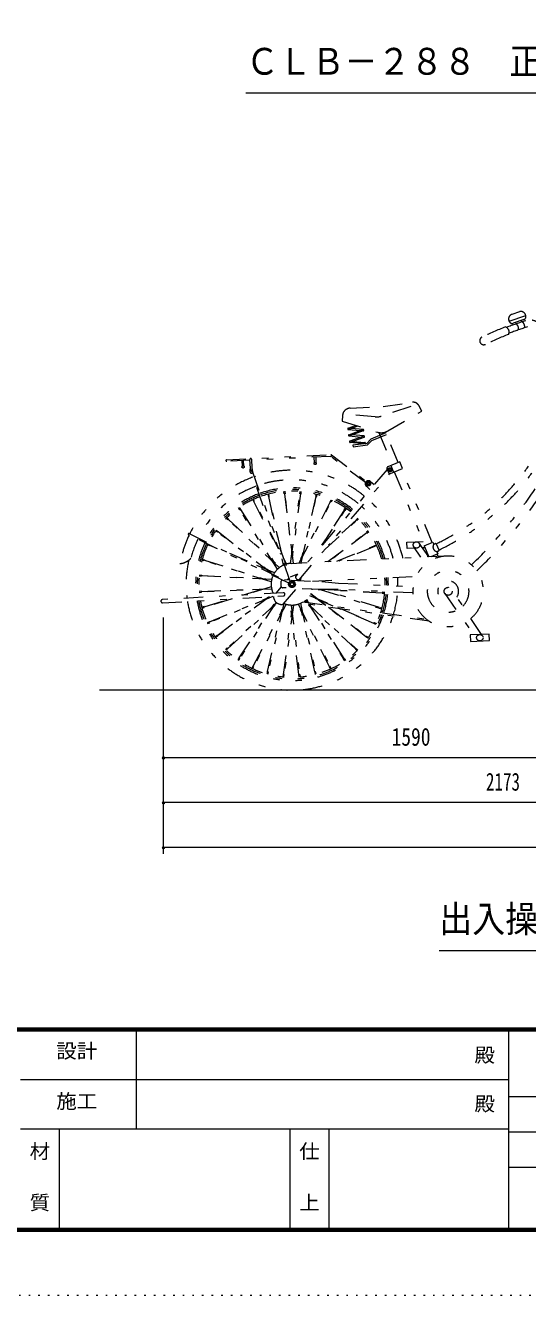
# Model space of a CAD drawing. Units: millimetres, scale not verified. Extents: x -5940 to 5940, y -6448 to 6448.
# Drawn here: x 1575 to 3140, y -6448 to -2489 of the extents above; entities that cross this region are included whole.
import ezdxf
from ezdxf.enums import TextEntityAlignment as Align

# ---------------------------------------------------------------- set-up
doc = ezdxf.new("R2010")
doc.units = ezdxf.units.MM
doc.header["$LTSCALE"] = 10
doc.linetypes.add('USER4', pattern=[25, 6, -5, 2, -5, 2, -5])
doc.linetypes.add('USER5', pattern=[3, 0.5, -2.5])
for name, color, linetype, lineweight in [('0-2_2-0BOLD', 7, 'Continuous', 18), ('0-5_2-5DIM', 3, 'Continuous', 18), ('0-6_2-6HATCH', 2, 'USER4', 18), ('0-7_F-F', 5, 'Continuous', 18), ('0-8_F-E_J_ADD', 5, 'USER5', 18)]:
    doc.layers.add(name, color=color, linetype=linetype, lineweight=lineweight)
doc.styles.add('ＭＳ ゴシック', font='')
doc.styles.get('ＭＳ ゴシック').set_extended_font_data('MS Gothic')

msp = doc.modelspace()

# ---------------------------------------------------------------- linework, layer by layer
at = {"layer": '0-2_2-0BOLD'}
msp.add_line((5366.51, -4560.42), (1805.85, -4560.42), dxfattribs=at)
at = {"layer": '0-5_2-5DIM'}
for p, q in [((2262.19, -2698.73), (4422.19, -2698.73)), ((2005.51, -5070.42), (2005.51, -4333.95)), ((2009.51, -4770.42), (2001.51, -4770.42)), ((2005.51, -4770.42), (4178.51, -4770.42)), ((2009.51, -4910.42), (2001.51, -4910.42)), ((5366.51, -4910.42), (2005.51, -4910.42)), ((2009.51, -5050.42), (2001.51, -5050.42)), ((5366.51, -5050.42), (2005.51, -5050.42)), ((2864.99, -5371.73), (4784.99, -5371.73))]:
    msp.add_line(p, q, dxfattribs=at)
for centre in [(2005.51, -4770.42), (2005.51, -4910.42), (2005.51, -5050.42)]:
    msp.add_arc(centre, 4, 180, 0, dxfattribs=at)
at = {"layer": '0-6_2-6HATCH'}
for p, q in [((3114.8, -3381.16), (3091.1, -3389.13)), ((3082.47, -3410.5), (3081.67, -3408.13)), ((3128.31, -3405.63), (3095.14, -3416.79)), ((3102.24, -3414.4), (3103.82, -3419.08)), ((3122.78, -3412.7), (3121.2, -3408.02)), ((2775.96, -3676.43), (2684.36, -3706.34)), ((2664.67, -3708.63), (2576.73, -3701.27)), ((2580.87, -3744.07), (2604.39, -3735.45)), ((2581.37, -3747.94), (2618.46, -3751.36)), ((2610.71, -3737.4), (2582.24, -3747.82)), ((2583.49, -3764.17), (2626.8, -3748.3)), ((2628.18, -3752.06), (2584.86, -3767.92)), ((2627.67, -3748.19), (2590.58, -3744.77)), ((2676.53, -3757.4), (2718.49, -3858.63)), ((2736.97, -3850.97), (2698.3, -3757.7)), ((2583.99, -3768.03), (2621.08, -3771.45)), ((2629.42, -3768.4), (2586.11, -3784.26)), ((2632.54, -3792.37), (2586.61, -3788.13)), ((2587.48, -3788.02), (2630.8, -3772.16)), ((2629.84, -3768.25), (2593.2, -3764.87)), ((2595.82, -3784.97), (2632.91, -3788.38)), ((2202.43, -3842.1), (2527.07, -3826.75)), ((2527.3, -3831.75), (2280.08, -3843.44)), ((2475.69, -3851.76), (2474.86, -3834.23)), ((2479.86, -3833.99), (2480.69, -3851.52)), ((2634.91, -3913.71), (2526.4, -3831.79)), ((2528.69, -3827.25), (2637.92, -3909.72)), ((2275.09, -3843.67), (2202.67, -3847.1)), ((2250.11, -3844.85), (2250.94, -3862.38)), ((2255.94, -3862.15), (2255.11, -3844.62)), ((2276.27, -3868.7), (2274.97, -3841.18)), ((2275.86, -3881.18), (2275.39, -3871.19)), ((2279.96, -3840.94), (2281.26, -3868.46)), ((2282.38, -3870.86), (2282.85, -3880.85)), ((2702.56, -3872.43), (2416.52, -4206.4)), ((2701.93, -3870.91), (2706.72, -3882.46)), ((2713.87, -3860.55), (2722.49, -3881.33)), ((2842.86, -4099.87), (2747.89, -3870.8)), ((2400.63, -4221.19), (2280.01, -3884.45)), ((2282.79, -3880.33), (2404.4, -4219.84)), ((2427.91, -4216.16), (2711.09, -3885.54)), ((2650.68, -3909.95), (2662.07, -3919.71)), ((2724.8, -3880.38), (2819.76, -4109.45)), ((2332.77, -3957.17), (2368.63, -4119.99)), ((2335.19, -3956.53), (2333.58, -3949.22)), ((2373.95, -4134.83), (2334.7, -3956.66)), ((2382.29, -3948.52), (2408.88, -4165.28)), ((2383.86, -3940.76), (2384.78, -3948.32)), ((2410.91, -4165.41), (2384.28, -3948.36)), ((2401.73, -4165.36), (2430.57, -3948.59)), ((2432.57, -3948.78), (2403.76, -4165.26)), ((2430.08, -3948.55), (2431.08, -3941.01)), ((2480.07, -3957.4), (2432.36, -4163.91)), ((2434.44, -4163.82), (2482, -3957.93)), ((2482.48, -3958.06), (2484.19, -3950.65)), ((2649.03, -3934.93), (2637.64, -3925.17)), ((2243.38, -3998.97), (2239.31, -3992.54)), ((2361.04, -4183.27), (2243.79, -3998.68)), ((2245.44, -3997.54), (2362.53, -4181.89)), ((2287.37, -3973.61), (2370.18, -4136.19)), ((2364.87, -4121.35), (2289.19, -3972.78)), ((2525.41, -3973.99), (2426.06, -4164.21)), ((2428.37, -4164.1), (2527.22, -3974.84)), ((2531.14, -3968.42), (2527.68, -3975.05)), ((2575.1, -3994.26), (2570.95, -4000.64)), ((2200.93, -4024.9), (2206.41, -4030.01)), ((2366.46, -4178.62), (2206.76, -4029.66)), ((2208.19, -4028.25), (2368.1, -4177.41)), ((2568.91, -3999.19), (2490.17, -4120.41)), ((2500.04, -4108.88), (2570.54, -4000.35)), ((2508.95, -4121.54), (2607.26, -4031.71)), ((2605.85, -4030.28), (2519.63, -4109.07)), ((2613.14, -4027.01), (2607.61, -4032.06)), ((2395.84, -4227.53), (2083.66, -4076.27)), ((2085.41, -4072.67), (2397.58, -4223.93)), ((2174.1, -4068.53), (2168.07, -4063.89)), ((2341.64, -4196.82), (2174.39, -4068.12)), ((2175.54, -4066.48), (2350.49, -4201.11)), ((2517.19, -4159.94), (2638.1, -4068.85)), ((2639.24, -4070.49), (2520.73, -4159.77)), ((2643.8, -4063.93), (2637.81, -4068.43)), ((2149.97, -4110.35), (2143.07, -4107.42)), ((2150.72, -4108.76), (2149.97, -4110.35)), ((2173.42, -4119.76), (2150.18, -4109.9)), ((2546.13, -4158.58), (2662.18, -4110.7)), ((2663.02, -4112.51), (2552.04, -4158.3)), ((2661.97, -4110.24), (2669, -4107.34)), ((2807.28, -4146.34), (2785.52, -4113.5)), ((2832.29, -4145.17), (2802.03, -4102.21)), ((2820.08, -4116.74), (2812.52, -4117.1)), ((2817.45, -4110.4), (2831.87, -4145.19)), ((2854.67, -4102.27), (2864.26, -4125.39)), ((2132.78, -4157.59), (2125.53, -4155.29)), ((2133.44, -4155.18), (2341.63, -4221.13)), ((2211.35, -4133.7), (2352.32, -4193.55)), ((2351.2, -4195.25), (2247.64, -4151.28)), ((2379.8, -4170.73), (2375.41, -4150.79)), ((2379.18, -4149.45), (2388.45, -4167.63)), ((2887.43, -4142.58), (2474.34, -4161.95)), ((2861.07, -4143.82), (2858.18, -4136.82)), ((2341.38, -4223.15), (2132.91, -4157.11)), ((2380.73, -4165.64), (2381.68, -4169.94)), ((2386.5, -4168.21), (2384.5, -4164.29)), ((2402.95, -4165.29), (2453.77, -4162.91)), ((2124.41, -4205.14), (2116.93, -4204.75)), ((2342.54, -4216.1), (2124.45, -4204.64)), ((2124.64, -4202.65), (2343.02, -4214.12)), ((2371.25, -4223.63), (2370.8, -4233.62)), ((2399.27, -4217.4), (2382.54, -4216.64)), ((2396.73, -4210.29), (2390.96, -4217.02)), ((2423.02, -4198.8), (2400.4, -4208.69)), ((2434.42, -4208.56), (2431.7, -4218.88)), ((2470.28, -4220.65), (2793.1, -4205.51)), ((2378.7, -4256.74), (2002.3, -4278.21)), ((2002.89, -4288.19), (2379.3, -4266.72)), ((2116.81, -4255.74), (2124.41, -4255.41)), ((2124.21, -4252.92), (2342.4, -4243.69)), ((2342.85, -4245.68), (2124.37, -4254.92)), ((2148.96, -4347.93), (2340.33, -4268.97)), ((2346.43, -4268.62), (2149.8, -4349.75)), ((2172.74, -4389.95), (2332.75, -4269.4)), ((2336.35, -4269.2), (2173.88, -4391.6)), ((2251.53, -4264.07), (2341.31, -4236.63)), ((2341.54, -4238.65), (2259.96, -4263.58)), ((2372.44, -4238.65), (2355.81, -4258.06)), ((2378.9, -4292.6), (2421.02, -4243.42)), ((2534.18, -4298.53), (2459.66, -4266.89)), ((2460.78, -4265.19), (2541.79, -4299.59)), ((2507.63, -4294.84), (2463.36, -4260.77)), ((2464.29, -4258.96), (2511.63, -4295.4)), ((2687.34, -4257.79), (2468.97, -4246.32)), ((2493.84, -4246.75), (2678.54, -4305.27)), ((2679.07, -4303.33), (2500.96, -4246.91)), ((2517.52, -4246.87), (2687.53, -4255.8)), ((2695.05, -4255.69), (2687.58, -4255.3)), ((2882.37, -4259.66), (2972.65, -4387.82)), ((2996.51, -4386.69), (2903.01, -4245.56)), ((2132.05, -4300.06), (2124.77, -4302.28)), ((2132.18, -4300.54), (2211.13, -4276.41)), ((2219.57, -4275.93), (2132.68, -4302.48)), ((2358.49, -4288.22), (2204.72, -4428.74)), ((2206.13, -4430.16), (2360.19, -4289.38)), ((2241.44, -4460.09), (2355.08, -4285.14)), ((2356.53, -4286.59), (2243.07, -4461.25)), ((2284.76, -4485.6), (2385.86, -4292.03)), ((2387.81, -4292.63), (2286.57, -4486.46)), ((2329.98, -4502.51), (2378.45, -4292.69)), ((2381.06, -4290.25), (2331.91, -4503.04)), ((2379.41, -4511.67), (2408.22, -4295.18)), ((2410.25, -4295.08), (2381.41, -4511.85)), ((2427.69, -4512.08), (2401.07, -4295.03)), ((2403.1, -4295.16), (2429.69, -4511.92)), ((2522.79, -4487.66), (2423.54, -4292.81)), ((2425.48, -4292.23), (2524.61, -4486.83)), ((2477.28, -4503.78), (2430.3, -4290.5)), ((2432.17, -4289.71), (2479.21, -4503.27)), ((2833.42, -4345.2), (2432.72, -4289.47)), ((2440.24, -4285.47), (2824.57, -4338.92)), ((2447.59, -4286.49), (2443.88, -4283.03)), ((2445.51, -4281.82), (2451.03, -4286.97)), ((2455.16, -4287.54), (2449.45, -4278.55)), ((2450.94, -4277.17), (2457.76, -4287.9)), ((2603.79, -4432.19), (2453.94, -4292.42)), ((2457.39, -4292.9), (2605.22, -4430.78)), ((2458.68, -4293.08), (2566.54, -4462.9)), ((2568.18, -4461.76), (2461.28, -4293.44)), ((2636.44, -4393.96), (2515.64, -4301)), ((2519.64, -4301.56), (2637.6, -4392.32)), ((2660.94, -4352.36), (2551.86, -4306.04)), ((2559.47, -4307.1), (2661.8, -4350.55)), ((2685.55, -4308.01), (2678.41, -4305.75)), ((2142.98, -4353.1), (2150.01, -4350.2)), ((2667.73, -4355.78), (2660.73, -4352.81)), ((2174.17, -4392.01), (2168.18, -4396.51)), ((2642.08, -4398.93), (2636.15, -4394.37)), ((2609, -4437.73), (2603.44, -4432.54)), ((2241.03, -4459.8), (2236.89, -4466.19)), ((2284.3, -4485.39), (2280.84, -4492.03)), ((2329.5, -4502.38), (2327.79, -4509.79)), ((2380.9, -4519.44), (2381.9, -4511.89)), ((2430.19, -4511.88), (2431.1, -4519.31)), ((2481.33, -4510.58), (2479.69, -4503.14)), ((2528.46, -4493.29), (2525.06, -4486.62))]:
    msp.add_line(p, q, dxfattribs=at)
for points in [[(3082.47, -3410.5), (3134.6, -3392.96), (3133.8, -3390.59)], [(2587.33, -3681.24), (2690.15, -3676.38), (2780.98, -3663.38)], [(2704.3, -3752.72), (2810.96, -3690.69), (2801.26, -3673.39)], [(2563.59, -3704.29), (2562.18, -3722.48), (2672.43, -3756.38)], [(2698.74, -3758.76), (2651.58, -3778.31), (2638.85, -3791.59), (2595.8, -3797.2), (2596.45, -3802.16), (2641.25, -3796.33), (2654.46, -3782.53), (2700.65, -3763.38)], [(2713.25, -3885.16), (2750.2, -3869.85), (2741.59, -3849.06), (2704.64, -3864.38)], [(2330.65, -3949.87), (2332.29, -3957.3), (2335.19, -3956.53)], [(2384.78, -3948.32), (2381.79, -3948.56), (2380.88, -3941.13)], [(2434.05, -3941.4), (2433.06, -3948.82), (2430.08, -3948.55)], [(2481.27, -3949.98), (2479.58, -3957.27), (2482.48, -3958.06)], [(2241.83, -3990.93), (2245.85, -3997.25), (2243.38, -3998.97)], [(2283.52, -3967.15), (2286.92, -3973.82), (2289.65, -3972.57), (2286.19, -3965.79)], [(2527.68, -3975.05), (2524.96, -3973.77), (2528.48, -3967.03)], [(2570.95, -4000.64), (2568.5, -3998.9), (2572.58, -3992.62)], [(2206.41, -4030.01), (2208.54, -4027.9), (2202.98, -4022.71)], [(2607.61, -4032.06), (2605.49, -4029.93), (2611.11, -4024.79)], [(2169.9, -4061.51), (2175.83, -4066.07), (2174.1, -4068.53)], [(2637.81, -4068.43), (2639.52, -4070.9), (2645.6, -4066.33)], [(2670.15, -4110.11), (2663.23, -4112.97), (2661.97, -4110.24)], [(2788.65, -4118.23), (2764.36, -4119.38), (2763.41, -4099.4), (2814.6, -4096.98)], [(2817.45, -4110.4), (2845.17, -4098.91), (2847.87, -4105.44)], [(2126.43, -4152.43), (2133.57, -4154.69), (2132.78, -4157.59)], [(2857.46, -4128.55), (2860.48, -4135.87), (2838.78, -4144.86)], [(2117.09, -4201.75), (2124.69, -4202.15), (2124.41, -4205.14)], [(2403.59, -4217.6), (2498.6, -4221.94), (2550.5, -4226.82), (2783.61, -4237.47)], [(2124.41, -4255.41), (2124.16, -4252.42), (2116.69, -4252.74)], [(2782.7, -4257.45), (2549.58, -4246.79), (2497.46, -4246.92), (2377.95, -4241.45)], [(2687.58, -4255.3), (2687.29, -4258.29), (2694.89, -4258.69)], [(2125.65, -4305.15), (2132.81, -4302.96), (2132.05, -4300.06)], [(2678.41, -4305.75), (2679.2, -4302.85), (2686.46, -4305.15)], [(2150.01, -4350.2), (2148.75, -4347.47), (2141.83, -4350.33)], [(2660.73, -4352.81), (2662.01, -4350.1), (2668.91, -4353.02)], [(2166.38, -4394.12), (2172.46, -4389.54), (2174.17, -4392.01)], [(2636.15, -4394.37), (2637.88, -4391.92), (2643.91, -4396.56)], [(2198.84, -4433.43), (2204.37, -4428.38), (2206.48, -4430.51), (2200.87, -4435.65)], [(2603.44, -4432.54), (2605.58, -4430.43), (2611.05, -4435.54)], [(2239.4, -4467.82), (2243.48, -4461.54), (2241.03, -4459.8)], [(2570.14, -4469.51), (2566.13, -4463.19), (2568.6, -4461.48), (2572.67, -4467.9)], [(2283.5, -4493.41), (2287.02, -4486.67), (2284.3, -4485.39)], [(2330.71, -4510.47), (2332.39, -4503.17), (2329.5, -4502.38)], [(2381.9, -4511.89), (2378.92, -4511.62), (2377.93, -4519.04)], [(2428.12, -4519.68), (2427.2, -4512.12), (2430.19, -4511.88)], [(2479.69, -4503.14), (2476.79, -4503.91), (2478.4, -4511.22)], [(2525.06, -4486.62), (2522.33, -4487.87), (2525.79, -4494.65)]]:
    msp.add_lwpolyline(points, dxfattribs=at)
for points in [[(2706.25, -3871.23), (2706.52, -3876.86), (2711.52, -3879.44), (2716.26, -3876.39), (2715.99, -3870.77), (2710.99, -3868.19)], [(2639.15, -3914.98), (2643.89, -3911.94), (2648.9, -3914.52), (2649.16, -3920.14), (2644.42, -3923.18), (2639.42, -3920.6)], [(2396.19, -4230.68), (2400.68, -4221.96), (2410.49, -4221.5), (2415.8, -4229.76), (2411.29, -4238.48), (2401.49, -4238.94)], [(2960.88, -4388.38), (2961.82, -4408.36), (3021.75, -4405.52), (3020.81, -4385.55)]]:
    msp.add_lwpolyline(points, close=True, dxfattribs=at)
for centre, radius in [((2253.56, -3864.71), 3.5), ((2279.12, -3876.02), 2.5), ((2478.3, -3854.08), 3.5), ((2711.25, -3873.81), 6.38), ((2711.25, -3873.81), 3), ((2644.16, -3917.56), 6.38), ((2644.16, -3917.56), 3), ((2793.85, -4107.97), 10), ((2405.99, -4230.22), 10.5), ((2405.99, -4230.22), 5), ((2892.58, -4252.46), 12.5), ((2991.31, -4396.95), 10)]:
    msp.add_circle(centre, radius, dxfattribs=at)
for centre, radius, start, end in [((3095.89, -3403.35), 15, 108.60172, 198.6017), ((3119.58, -3395.37), 15, 18.60172, 108.60172), ((3125.12, -3396.15), 10, 288.60042, 18.60042), ((3432.29, -4363.59), 1002.5, 111.13234, 115.67802), ((3066.58, -3443.99), 16.07, 332.24982, 74.53163), ((3432.29, -4363.59), 1000, 107.34647, 110.97926), ((3432.29, -4363.59), 980, 107.34645, 110.93954), ((3091.95, -3407.31), 10, 198.60042, 288.60042), ((3096.14, -3433.19), 16.07, 344.26251, 61.44615), ((3115.1, -3426.81), 16.07, 344.13248, 61.44615), ((3147.56, -3452.03), 45, 4.66566, 107.34604), ((3003.31, -3471.36), 12.5, 115.67795, 295.67793), ((3432.29, -4363.59), 977.5, 111.07454, 115.67802), ((2588.51, -3706.21), 25, 92.70726, 175.58223), ((2783.82, -3683.17), 20, 29.27147, 98.14674), ((2668.84, -3658.81), 50, 265.21138, 288.0835), ((2581.56, -3745.94), 2, 110.11072, 290.1107), ((2627.49, -3750.18), 2, 290.11072, 110.11072), ((2684.19, -3718.14), 40, 252.90858, 300.18188), ((2539.17, -3435.66), 739.5, 295.321, 336.83047), ((2539.17, -3435.66), 760.5, 295.24348, 335.4057), ((2584.17, -3766.04), 2, 110.11072, 290.1107), ((2586.8, -3786.14), 2, 110.11072, 290.1107), ((2630.11, -3770.28), 2, 290.11072, 110.11072), ((2632.73, -3790.38), 2, 264.72736, 84.72736), ((1930.92, -3101.28), 1487.5, 314.06729, 332.35399), ((2277.47, -3841.06), 2.5, 2.71037, 182.71036), ((2527.19, -3829.25), 2.5, 272.71037, 92.71037), ((1930.92, -3101.28), 1512.5, 314.03247, 331.6218), ((2202.55, -3844.6), 2.5, 92.71037, 272.71036), ((2278.88, -3871.02), 3.5, 138.29277, 182.70807), ((2278.88, -3871.02), 3.5, 2.70808, 47.12338), ((2405.99, -4230.22), 355.2, 50.62976, 109.3844), ((2706.55, -3869), 5, 112.52016, 202.52014), ((2405.99, -4230.22), 355.2, 110.02962, 153.82715), ((2279.35, -3881.01), 3.5, 182.70808, 2.70808), ((2405.99, -4230.22), 325.2, 50.74146, 109.35471), ((2644.16, -3917.56), 10.02, 49.41847, 229.41846), ((2711.34, -3880.54), 5, 202.52016, 292.52016), ((2405.99, -4230.22), 325.2, 110.05946, 153.79713), ((2405.99, -4230.22), 300.2, 110.08882, 153.76814), ((2405.99, -4230.22), 295.2, 110.09523, 153.76161), ((2405.99, -4230.22), 290.2, 110.10187, 153.75488), ((2405.99, -4230.22), 300.2, 50.85155, 109.32538), ((2405.99, -4230.22), 295.2, 50.87575, 109.31886), ((2405.99, -4230.22), 290.2, 50.90079, 109.31212), ((2405.99, -4230.22), 325.2, 14.2135, 48.09843), ((2405.99, -4230.22), 355.2, 13.22795, 48.20999), ((2405.99, -4230.22), 290.2, 15.62675, 47.93892), ((2405.99, -4230.22), 295.2, 15.40387, 47.96407), ((2405.99, -4230.22), 300.2, 15.1886, 47.98837), ((2405.99, -4230.22), 355.2, 154.4724, 169.55223), ((2084.53, -4074.47), 2, 64.14441, 244.14441), ((2405.99, -4230.22), 325.2, 154.50223, 165.58833), ((2405.99, -4230.22), 300.2, 154.5316, 188.05663), ((2405.99, -4230.22), 295.2, 154.53799, 188.13736), ((2405.99, -4230.22), 290.2, 154.54465, 188.2209), ((2860.31, -4113.83), 15, 146.0116, 259.0235), ((2539.17, -3435.66), 737.5, 294.74535, 295.32858), ((2054.38, -4117.09), 48.77, 272.70015, 318.6983), ((2405.99, -4230.22), 330.2, 166.93573, 187.62331), ((2892.58, -4252.46), 110, 310.05133, 298.63844), ((2539.17, -3435.66), 762.5, 294.67226, 295.23633), ((2405.99, -4230.22), 65, 111.47031, 152.38663), ((2405.99, -4230.22), 65, 92.70737, 107.94386), ((2892.58, -4252.46), 65, 314.61404, 294.07613), ((2405.99, -4230.22), 65, 155.91309, 205.82721), ((2378.29, -4233.96), 7.5, 177.38083, 267.38083), ((2378.75, -4223.97), 7.5, 119.5972, 177.38081), ((2426.51, -4206.25), 10, 180.82869, 278.00945), ((2405.99, -4230.22), 290.2, 359.35767, 3.97769), ((2405.99, -4230.22), 295.2, 359.32425, 3.95581), ((2405.99, -4230.22), 300.2, 359.29196, 3.93469), ((2405.99, -4230.22), 330.2, 359.11838, 3.82092), ((2892.58, -4252.46), 32.5, 326.14578, 272.70673), ((2373.47, -4268.2), 25, 180.69389, 282.54994), ((2379, -4261.73), 5, 273.40137, 93.40137), ((2405.99, -4230.22), 65, 247.34016, 346.29552), ((2405.99, -4230.22), 290.2, 342.16092, 355.40817), ((2405.99, -4230.22), 295.2, 342.33066, 355.44168), ((2405.99, -4230.22), 300.2, 342.49469, 355.47409), ((2405.99, -4230.22), 330.2, 343.37279, 355.64749), ((2002.6, -4283.2), 5, 93.40137, 273.40135), ((2405.99, -4230.22), 330.2, 189.36572, 342.494), ((2405.99, -4230.22), 300.2, 189.97484, 341.52545), ((2405.99, -4230.22), 295.2, 190.08841, 341.34447), ((2405.99, -4230.22), 290.2, 190.20592, 341.15717)]:
    msp.add_arc(centre, radius, start, end, dxfattribs=at)
at = {"layer": '0-7_F-F'}
for p, q in [((5730.49, -5613.61), (-5729.5, -5613.61)), ((-5729.5, -5614.61), (5730.49, -5614.61)), ((5730.49, -5615.61), (-5729.5, -5615.61)), ((-5729.5, -5616.61), (5730.49, -5616.61)), ((5730.49, -5617.61), (-5729.5, -5617.61)), ((-5729.5, -5618.61), (5730.49, -5618.61)), ((5730.49, -5619.61), (-5729.5, -5619.61)), ((-5729.5, -5620.61), (5730.49, -5620.61)), ((5730.49, -5621.61), (-5729.5, -5621.61)), ((-5729.5, -5622.61), (5730.49, -5622.61)), ((5730.49, -5623.61), (-5729.5, -5623.61)), ((1920.5, -5623.61), (1920.5, -5927.61)), ((3080.5, -5623.61), (3080.5, -6247.61)), ((3080.5, -5775.61), (1560.5, -5775.61)), ((5180.5, -5827.61), (3080.5, -5827.61)), ((1560.5, -5927.61), (3080.5, -5927.61)), ((1680.5, -5927.61), (1680.5, -6247.61)), ((2400.5, -6247.61), (2400.5, -5927.61)), ((2520.5, -5927.61), (2520.5, -6247.61)), ((3080.5, -5937.61), (4340.5, -5937.61)), ((3080.5, -6047.61), (5740.5, -6047.61))]:
    msp.add_line(p, q, dxfattribs=at)
for points in [[(5740.5, -6247.61), (-5739.5, -6247.61), (-5739.5, 1792.39), (5740.5, 1792.39)], [(5739.49, -6246.61), (-5738.5, -6246.61), (-5738.5, 1791.39), (5739.49, 1791.39)], [(5738.49, -6245.61), (5738.49, 1790.39), (-5737.5, 1790.39), (-5737.5, -6245.61)], [(5737.49, -6244.61), (-5736.5, -6244.61), (-5736.5, 1789.39), (5737.49, 1789.39)], [(5736.5, -6243.61), (5736.5, 1788.39), (-5735.5, 1788.39), (-5735.5, -6243.61)], [(5735.5, -6242.61), (-5734.5, -6242.61), (-5734.5, 1787.39), (5735.5, 1787.39)], [(5734.49, -6241.61), (5734.49, 1786.39), (-5733.5, 1786.39), (-5733.5, -6241.61)], [(5733.5, -6240.61), (-5732.5, -6240.61), (-5732.5, 1785.39), (5733.5, 1785.39)], [(5732.49, -6239.61), (-5731.5, -6239.61), (-5731.5, 1784.39), (5732.49, 1784.39)], [(5731.5, -6238.61), (-5730.5, -6238.61), (-5730.5, 1783.39), (5731.5, 1783.39)], [(5730.49, -6237.61), (5730.49, 1782.39), (-5729.5, 1782.39), (-5729.5, -6237.61)]]:
    msp.add_lwpolyline(points, close=True, dxfattribs=at)
at = {"layer": '0-8_F-E_J_ADD'}
msp.add_lwpolyline([(5940.5, -6447.61), (-5939.5, -6447.61), (-5939.5, 1952.39), (5940.5, 1952.39)], close=True, dxfattribs=at)

# ---------------------------------------------------------------- texts
at = {"layer": '0-5_2-5DIM', "color": 7, "style": 'ＭＳ ゴシック'}
for s, height, width, p in [('ＣＬＢ－２８８\u3000正面図\u3000Ｓ＝１／２０', 83.58, 0.9, (2262.19, -2667.33)), ('1590', 55.72, 0.8, (2716.32, -4750.42)), ('2173', 55.72, 0.7, (3010.33, -4890.42)), ('出入操作必要寸法図\u3000Ｓ＝１／２０', 83.58, 0.9, (2864.99, -5340.33))]:
    msp.add_text(s, height=height, dxfattribs=dict(at, width=width)).set_placement(p, align=Align.BOTTOM_LEFT)
at = {"layer": '0-7_F-F', "color": 7, "style": 'ＭＳ ゴシック', "width": 1.05}
for s, p in [('設計', (1671.5, -5720.75)), ('殿', (2974.5, -5733.53)), ('施工', (1671.5, -5877.53)), ('殿', (2974.5, -5885.53)), ('材', (1588.5, -6033.53)), ('仕', (2428.5, -6033.53)), ('質', (1588.5, -6193.53)), ('上', (2428.5, -6193.53))]:
    msp.add_text(s, height=44.57, dxfattribs=at).set_placement(p, align=Align.BOTTOM_LEFT)

doc.saveas('drawing.dxf')
